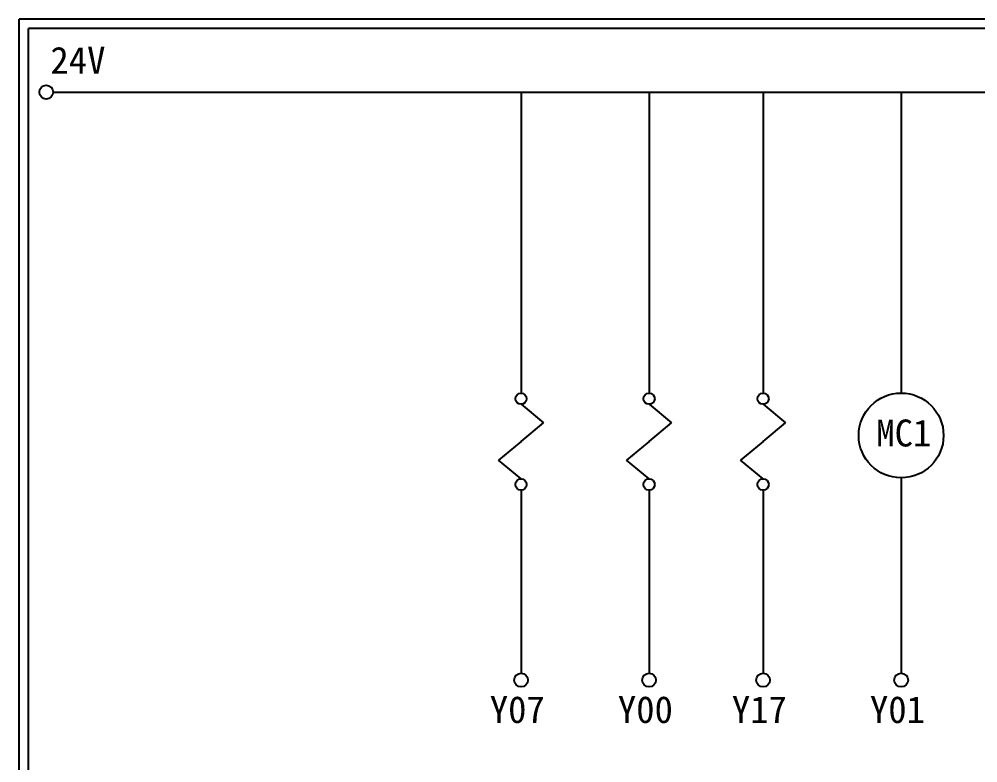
# Model space of a CAD drawing. Extents: x 889 to 1176, y 251 to 455.
# Drawn here: x 889.1 to 1017.1, y 355.8 to 455.2 of the extents above; entities that cross this region are included whole.
import ezdxf

# ---------------------------------------------------------------- set-up
doc = ezdxf.new("R2010")
doc.units = 0
doc.layers.add('圖框層', color=7, linetype='CONTINUOUS')
doc.layers.add('標尺寸層', color=3, linetype='CONTINUOUS')
doc.styles.add('STSL', font='kaiu.ttf')

msp = doc.modelspace()

# ---------------------------------------------------------------- linework, layer by layer
at = {"layer": '圖框層', "color": 7}
for p, q in [((1176.07, 455.16), (889.07, 455.16)), ((889.07, 251.2), (889.07, 455.16)), ((1174.82, 453.91), (890.32, 453.91)), ((890.32, 252.44), (890.32, 453.91))]:
    msp.add_line(p, q, dxfattribs=at)
at = {"layer": '標尺寸層', "color": 7}
for p, q in [((893.61, 445.42), (1171.21, 445.42)), ((956.07, 445.42), (956.07, 405.22)), ((973.17, 445.42), (973.17, 405.22)), ((988.39, 445.42), (988.39, 405.22)), ((1006.82, 445.42), (1006.82, 405.22)), ((956.07, 403.72), (959.08, 401.23)), ((973.17, 403.72), (976.17, 401.23)), ((988.39, 403.72), (991.39, 401.23)), ((956.07, 398.74), (959.08, 401.23)), ((973.17, 398.74), (976.17, 401.23)), ((988.39, 398.74), (991.39, 401.23)), ((956.07, 398.74), (953.07, 396.25)), ((973.17, 398.74), (970.16, 396.25)), ((988.39, 398.74), (985.39, 396.25)), ((956.07, 393.76), (953.07, 396.25)), ((973.17, 393.76), (970.16, 396.25)), ((988.39, 393.76), (985.39, 396.25)), ((1006.82, 393.9), (1006.82, 367.81)), ((956.07, 392.26), (956.07, 367.81)), ((973.17, 392.26), (973.17, 367.81)), ((988.39, 392.26), (988.39, 367.81))]:
    msp.add_line(p, q, dxfattribs=at)
for centre, radius in [((892.69, 445.42), 0.92), ((956.07, 404.47), 0.751), ((973.17, 404.47), 0.751), ((988.39, 404.47), 0.751), ((1006.82, 399.56), 5.66), ((956.07, 393.01), 0.751), ((973.17, 393.01), 0.751), ((988.39, 393.01), 0.751), ((956.07, 366.89), 0.92), ((973.17, 366.89), 0.92), ((988.39, 366.89), 0.92), ((1006.82, 366.89), 0.92)]:
    msp.add_circle(centre, radius, dxfattribs=at)

# ---------------------------------------------------------------- texts
at = {"layer": '圖框層', "color": 4, "style": 'STSL'}
for s, p in [('24V', (893.24, 447.88)), ('MC1', (1003.5, 398.09)), ('Y07', (951.9, 361.15)), ('Y00', (969, 361.15)), ('Y17', (984.22, 361.15)), ('Y01', (1002.65, 361.15))]:
    msp.add_text(s, height=3.6, dxfattribs=at).set_placement(p)

doc.saveas('drawing.dxf')
